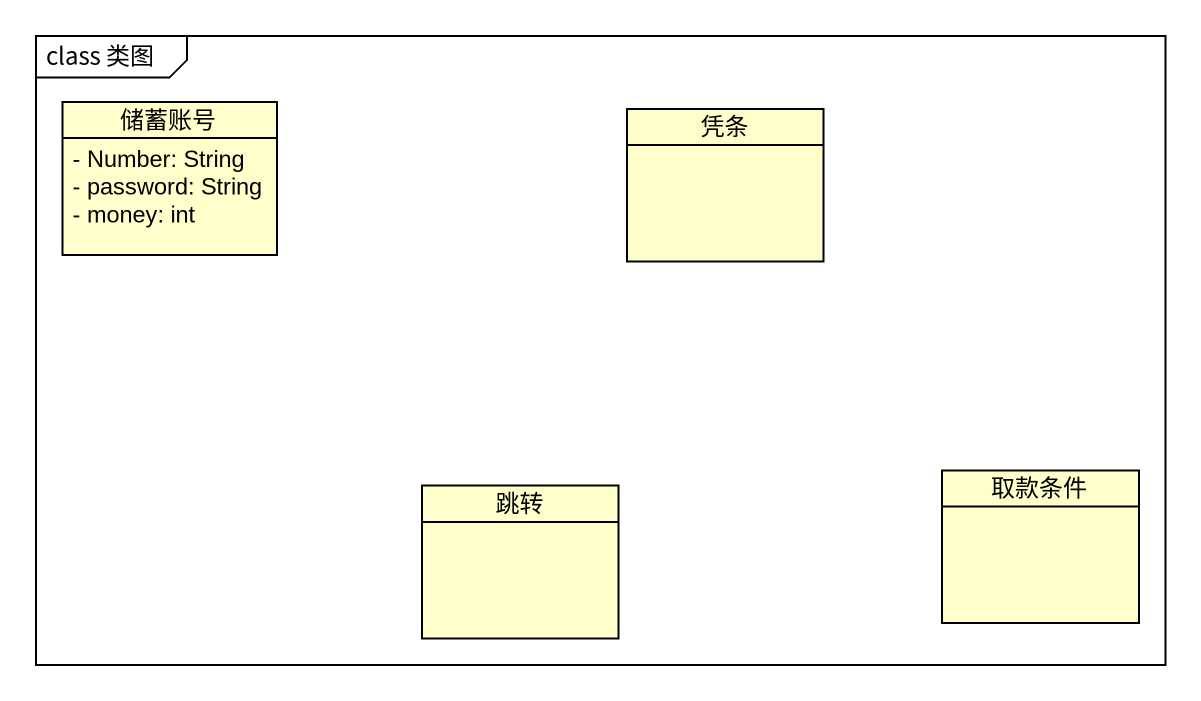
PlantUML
@startuml
mainframe class 类图
hide circle
hide empty members
skinparam classAttributeIconSize 0
class 储蓄账号 {
  - Number: String
  - password: String
  - money: int
}
class 凭条
class 跳转
class 取款条件
@enduml
